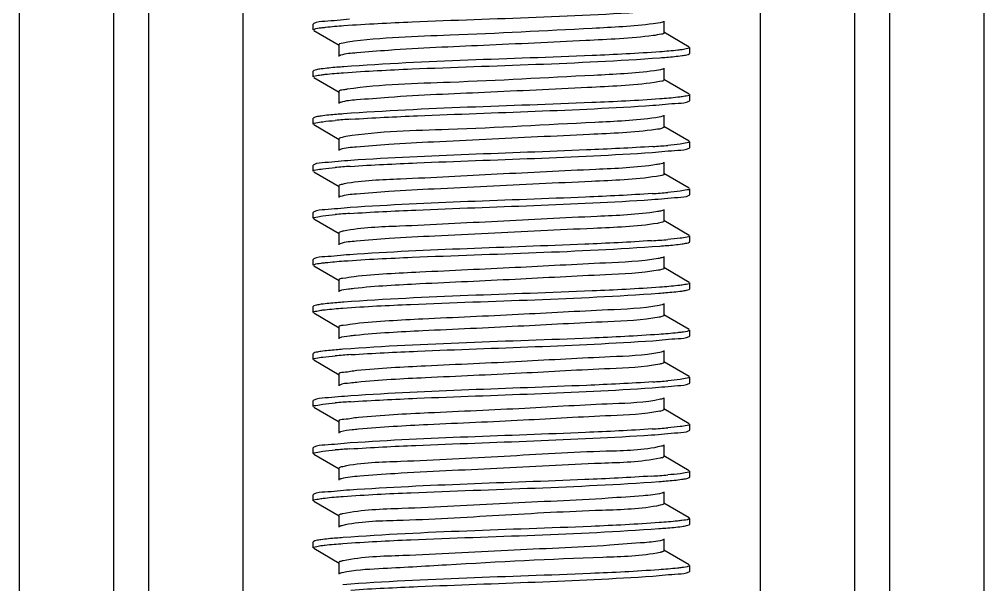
# Model space of a CAD drawing. Extents: x 1725261 to 1937680, y 860327 to 1571294.
# Drawn here: x 1825508.2 to 1825996.3, y 1249122 to 1249408 of the extents above; entities that cross this region are included whole.
import ezdxf

# ---------------------------------------------------------------- set-up
doc = ezdxf.new("R2010")
doc.units = 0
doc.header["$LTSCALE"] = 1000
doc.header["$MEASUREMENT"] = 0

msp = doc.modelspace()

# ---------------------------------------------------------------- linework, layer by layer
at = {"linetype": 'Continuous'}
for p, q in [((1825508.17, 1253335.18), (1825508.17, 1248594.16)), ((1825555.79, 1253335.18), (1825555.79, 1248594.16)), ((1825573.65, 1253335.18), (1825573.65, 1248594.16)), ((1825621.28, 1253335.18), (1825621.28, 1248594.16)), ((1825883.22, 1253335.18), (1825883.22, 1248594.16)), ((1825930.85, 1253335.18), (1825930.85, 1248594.16)), ((1825948.71, 1253335.18), (1825948.71, 1248594.16)), ((1825996.33, 1253335.18), (1825996.33, 1248594.16)), ((1825657.22, 1249405.9), (1825657, 1249405.64)), ((1825657, 1249402.66), (1825657, 1249405.64)), ((1825657, 1249402.66), (1825657, 1249405.64)), ((1825834.61, 1249401.17), (1825834.61, 1249407.12)), ((1825657.22, 1249402.4), (1825670.15, 1249394.92)), ((1825847.28, 1249393.99), (1825834.35, 1249401.47)), ((1825669.89, 1249395.22), (1825669.89, 1249389.26)), ((1825847.5, 1249390.75), (1825847.5, 1249393.73)), ((1825847.5, 1249390.75), (1825847.5, 1249393.73)), ((1825847.28, 1249390.49), (1825847.5, 1249390.75)), ((1825657.22, 1249382.08), (1825657, 1249381.82)), ((1825657, 1249378.85), (1825657, 1249381.82)), ((1825657, 1249378.85), (1825657, 1249381.82)), ((1825657.22, 1249378.59), (1825670.15, 1249371.1)), ((1825834.61, 1249377.36), (1825834.61, 1249383.31)), ((1825847.28, 1249370.18), (1825834.35, 1249377.66)), ((1825669.89, 1249371.4), (1825669.89, 1249365.45)), ((1825847.5, 1249366.94), (1825847.5, 1249369.92)), ((1825847.5, 1249366.94), (1825847.5, 1249369.92)), ((1825847.28, 1249366.68), (1825847.5, 1249366.94)), ((1825834.61, 1249353.55), (1825834.61, 1249359.5)), ((1825657.22, 1249358.27), (1825657, 1249358.01)), ((1825657, 1249355.03), (1825657, 1249358.01)), ((1825657, 1249355.03), (1825657, 1249358.01)), ((1825657.22, 1249354.77), (1825670.15, 1249347.29)), ((1825847.28, 1249346.36), (1825834.35, 1249353.85)), ((1825669.89, 1249347.59), (1825669.89, 1249341.64)), ((1825847.5, 1249343.13), (1825847.5, 1249346.1)), ((1825847.5, 1249343.13), (1825847.5, 1249346.1)), ((1825847.28, 1249342.87), (1825847.5, 1249343.13)), ((1825834.61, 1249329.73), (1825834.61, 1249335.69)), ((1825657.22, 1249334.46), (1825657, 1249334.2)), ((1825657, 1249331.22), (1825657, 1249334.2)), ((1825657, 1249331.22), (1825657, 1249334.2)), ((1825657.22, 1249330.96), (1825670.15, 1249323.48)), ((1825847.28, 1249322.55), (1825834.35, 1249330.03)), ((1825669.89, 1249323.78), (1825669.89, 1249317.83)), ((1825847.5, 1249319.31), (1825847.5, 1249322.29)), ((1825847.5, 1249319.31), (1825847.5, 1249322.29)), ((1825670.6, 1249318.32), (1825670.15, 1249318.13)), ((1825847.28, 1249319.05), (1825847.5, 1249319.31)), ((1825657.22, 1249310.65), (1825657, 1249310.38)), ((1825657, 1249307.41), (1825657, 1249310.38)), ((1825657, 1249307.41), (1825657, 1249310.38)), ((1825834.61, 1249305.92), (1825834.61, 1249311.87)), ((1825657.22, 1249307.15), (1825670.15, 1249299.67)), ((1825847.28, 1249298.74), (1825834.35, 1249306.22)), ((1825669.89, 1249299.97), (1825669.89, 1249294.01)), ((1825847.28, 1249295.24), (1825847.5, 1249295.5)), ((1825847.5, 1249295.5), (1825847.5, 1249298.48)), ((1825847.5, 1249295.5), (1825847.5, 1249298.48)), ((1825670.56, 1249294.5), (1825670.15, 1249294.31)), ((1825657.22, 1249286.83), (1825657, 1249286.57)), ((1825657, 1249283.6), (1825657, 1249286.57)), ((1825657, 1249283.6), (1825657, 1249286.57)), ((1825834.61, 1249282.11), (1825834.61, 1249288.06)), ((1825657.22, 1249283.33), (1825670.15, 1249275.85)), ((1825847.28, 1249274.93), (1825834.35, 1249282.41)), ((1825669.89, 1249276.15), (1825669.89, 1249270.2)), ((1825847.28, 1249271.43), (1825847.5, 1249271.69)), ((1825847.5, 1249271.69), (1825847.5, 1249274.67)), ((1825847.5, 1249271.69), (1825847.5, 1249274.67)), ((1825657.22, 1249263.02), (1825657, 1249262.76)), ((1825657, 1249259.78), (1825657, 1249262.76)), ((1825657, 1249259.78), (1825657, 1249262.76)), ((1825834.61, 1249258.29), (1825834.61, 1249264.25)), ((1825657.22, 1249259.52), (1825670.15, 1249252.04)), ((1825847.28, 1249251.11), (1825834.35, 1249258.6)), ((1825669.89, 1249252.34), (1825669.89, 1249246.39)), ((1825847.28, 1249247.62), (1825847.5, 1249247.88)), ((1825847.5, 1249247.88), (1825847.5, 1249250.85)), ((1825847.5, 1249247.88), (1825847.5, 1249250.85)), ((1825657.22, 1249239.21), (1825657, 1249238.95)), ((1825657, 1249235.97), (1825657, 1249238.95)), ((1825657, 1249235.97), (1825657, 1249238.95)), ((1825834.61, 1249234.48), (1825834.61, 1249240.43)), ((1825657.22, 1249235.71), (1825670.15, 1249228.23)), ((1825847.28, 1249227.3), (1825834.35, 1249234.78)), ((1825669.89, 1249228.53), (1825669.89, 1249222.57)), ((1825847.28, 1249223.8), (1825847.5, 1249224.06)), ((1825847.5, 1249224.06), (1825847.5, 1249227.04)), ((1825847.5, 1249224.06), (1825847.5, 1249227.04)), ((1825657.22, 1249215.39), (1825657, 1249215.13)), ((1825657, 1249212.16), (1825657, 1249215.13)), ((1825657, 1249212.16), (1825657, 1249215.13)), ((1825834.61, 1249210.67), (1825834.61, 1249216.62)), ((1825657.22, 1249211.9), (1825670.15, 1249204.41)), ((1825847.28, 1249203.49), (1825834.35, 1249210.97)), ((1825669.89, 1249204.72), (1825669.89, 1249198.76)), ((1825847.5, 1249200.25), (1825847.5, 1249203.23)), ((1825847.5, 1249200.25), (1825847.5, 1249203.23)), ((1825847.28, 1249199.99), (1825847.5, 1249200.25)), ((1825657.22, 1249191.58), (1825657, 1249191.32)), ((1825657, 1249188.34), (1825657, 1249191.32)), ((1825657, 1249188.34), (1825657, 1249191.32)), ((1825657.22, 1249188.08), (1825670.15, 1249180.6)), ((1825834.61, 1249186.86), (1825834.61, 1249192.81)), ((1825833.14, 1249186.14), (1825832.54, 1249186)), ((1825847.28, 1249179.68), (1825834.35, 1249187.16)), ((1825669.89, 1249180.9), (1825669.89, 1249174.95)), ((1825847.5, 1249176.44), (1825847.5, 1249179.41)), ((1825847.5, 1249176.44), (1825847.5, 1249179.41)), ((1825847.28, 1249176.18), (1825847.5, 1249176.44)), ((1825834.61, 1249163.04), (1825834.61, 1249169)), ((1825657.22, 1249167.77), (1825657, 1249167.51)), ((1825657, 1249164.53), (1825657, 1249167.51)), ((1825657, 1249164.53), (1825657, 1249167.51)), ((1825657.22, 1249164.27), (1825670.15, 1249156.79)), ((1825833.44, 1249162.4), (1825832.6, 1249162.2)), ((1825847.28, 1249155.86), (1825834.35, 1249163.34)), ((1825669.89, 1249157.09), (1825669.89, 1249151.14)), ((1825847.5, 1249152.62), (1825847.5, 1249155.6)), ((1825847.5, 1249152.62), (1825847.5, 1249155.6)), ((1825847.28, 1249152.36), (1825847.5, 1249152.62)), ((1825834.61, 1249139.23), (1825834.61, 1249145.18)), ((1825657.22, 1249143.96), (1825657, 1249143.7)), ((1825657, 1249140.72), (1825657, 1249143.7)), ((1825657, 1249140.72), (1825657, 1249143.7)), ((1825657.22, 1249140.46), (1825670.15, 1249132.98)), ((1825847.28, 1249132.05), (1825834.35, 1249139.53)), ((1825669.89, 1249133.28), (1825669.89, 1249127.32)), ((1825847.5, 1249128.81), (1825847.5, 1249131.79)), ((1825847.5, 1249128.81), (1825847.5, 1249131.79)), ((1825847.28, 1249128.55), (1825847.5, 1249128.81))]:
    msp.add_line(p, q, dxfattribs=at)
for centre, radius, start, end in [((1825703.77, 1248930.76), 427.62, 93.719, 94.7992), ((1825801.25, 1249763.79), 421, 273.7601, 274.8008), ((1825703.36, 1248912.16), 422.38, 93.7519, 94.8), ((1825800.84, 1249745.13), 426.18, 273.7273, 274.8001), ((1825702.93, 1248893.77), 416.95, 93.7864, 94.801), ((1825800.45, 1249726.2), 431.07, 273.6966, 274.7995), ((1825703.79, 1248811.52), 427.78, 93.7179, 94.7992), ((1825801.26, 1249644.55), 420.83, 273.7612, 274.8008), ((1825703.38, 1248792.92), 422.56, 93.7508, 94.8), ((1825828.51, 1249229.33), 19.92, 281.4492, 282.4619), ((1825800.85, 1249625.91), 426.01, 273.7284, 274.8001), ((1825702.95, 1248774.52), 417.13, 93.7852, 94.8009), ((1825800.46, 1249606.98), 430.91, 273.6976, 274.7995)]:
    msp.add_arc(centre, radius, start, end, dxfattribs=at)
for points, knots in [([(1825675.39, 1249408.03), (1825671.18, 1249407.75), (1825665.29, 1249406.93), (1825658.86, 1249406.84), (1825657.23, 1249405.9)], [0, 0, 0, 0, 0.690699, 1, 1, 1, 1]), ([(1825672.44, 1249404.85), (1825683.95, 1249405.69), (1825737.29, 1249408.28), (1825790.71, 1249409.33), (1825832.45, 1249412.41)], [0, 0, 0, 0, 0.216168, 1, 1, 1, 1]), ([(1825657, 1249402.66), (1825657, 1249402.78), (1825658.41, 1249403.67), (1825659.7, 1249403.58), (1825660.96, 1249403.76)], [0, 0, 0, 0, 0.088884, 1, 1, 1, 1]), ([(1825660.96, 1249403.76), (1825661.69, 1249403.86), (1825665.5, 1249404.32), (1825669.34, 1249404.62), (1825672.44, 1249404.85)], [0, 0, 0, 0, 0.191575, 1, 1, 1, 1]), ([(1825829.03, 1249405.72), (1825818.8, 1249404.42), (1825784.46, 1249402.79), (1825733.01, 1249399.88), (1825691.6, 1249398.88), (1825674.49, 1249396.49)], [0, 0, 0, 0, 0.199783, 0.665188, 1, 1, 1, 1]), ([(1825834.35, 1249406.82), (1825834.14, 1249406.7), (1825832.4, 1249406.12), (1825830.59, 1249405.92), (1825829.03, 1249405.72)], [0, 0, 0, 0, 0.137062, 1, 1, 1, 1]), ([(1825829.03, 1249399.77), (1825817.72, 1249398.33), (1825788.99, 1249397.05), (1825744.36, 1249394.74), (1825705.61, 1249393.26), (1825681.63, 1249391.24), (1825673.42, 1249390.65), (1825670.77, 1249389.82)], [0, 0, 0, 0, 0.215732, 0.542961, 0.846149, 0.947566, 1, 1, 1, 1]), ([(1825834.61, 1249401.17), (1825834.61, 1249400.65), (1825831.82, 1249400.33), (1825830.43, 1249399.95), (1825829.03, 1249399.77)], [0, 0, 0, 0, 0.271371, 1, 1, 1, 1]), ([(1825674.49, 1249396.49), (1825673.33, 1249396.33), (1825672.15, 1249396.02), (1825669.89, 1249395.66), (1825669.89, 1249395.22)], [0, 0, 0, 0, 0.725335, 1, 1, 1, 1]), ([(1825847.5, 1249393.73), (1825847.5, 1249393.36), (1825845.62, 1249393.04), (1825844.63, 1249392.79), (1825843.66, 1249392.65)], [0, 0, 0, 0, 0.27461, 1, 1, 1, 1]), ([(1825670.77, 1249389.82), (1825670.65, 1249389.78), (1825670.44, 1249389.71), (1825670.24, 1249389.62), (1825670.15, 1249389.57)], [0, 0, 0, 0, 0.562806, 1, 1, 1, 1]), ([(1825672.28, 1249381.02), (1825683.77, 1249381.86), (1825737.15, 1249384.47), (1825790.6, 1249385.51), (1825832.39, 1249388.59)], [0, 0, 0, 0, 0.215679, 1, 1, 1, 1]), ([(1825832.45, 1249391.57), (1825821.02, 1249390.73), (1825767.68, 1249388.12), (1825714.26, 1249387.06), (1825672.44, 1249384.01)], [0, 0, 0, 0, 0.214685, 1, 1, 1, 1]), ([(1825832.39, 1249388.59), (1825833.55, 1249388.67), (1825837.31, 1249388.97), (1825841.06, 1249389.31), (1825843.65, 1249389.67)], [0, 0, 0, 0, 0.307511, 1, 1, 1, 1]), ([(1825843.66, 1249392.65), (1825842.95, 1249392.55), (1825839.22, 1249392.09), (1825835.48, 1249391.79), (1825832.45, 1249391.57)], [0, 0, 0, 0, 0.191301, 1, 1, 1, 1]), ([(1825843.65, 1249389.67), (1825844.44, 1249389.78), (1825845.65, 1249389.99), (1825846.89, 1249390.27), (1825847.27, 1249390.49)], [0, 0, 0, 0, 0.642979, 1, 1, 1, 1]), ([(1825672.44, 1249384.01), (1825671.26, 1249383.93), (1825667.43, 1249383.63), (1825663.59, 1249383.29), (1825660.96, 1249382.92)], [0, 0, 0, 0, 0.307212, 1, 1, 1, 1]), ([(1825657, 1249378.85), (1825657, 1249379.22), (1825658.92, 1249379.54), (1825659.93, 1249379.8), (1825660.91, 1249379.94)], [0, 0, 0, 0, 0.274258, 1, 1, 1, 1]), ([(1825660.96, 1249382.92), (1825660.14, 1249382.81), (1825658.9, 1249382.59), (1825657.62, 1249382.31), (1825657.23, 1249382.08)], [0, 0, 0, 0, 0.644106, 1, 1, 1, 1]), ([(1825660.91, 1249379.94), (1825661.63, 1249380.04), (1825665.41, 1249380.5), (1825669.21, 1249380.8), (1825672.28, 1249381.02)], [0, 0, 0, 0, 0.191496, 1, 1, 1, 1]), ([(1825829.62, 1249381.98), (1825819.47, 1249380.62), (1825784.93, 1249379.04), (1825733.19, 1249376.02), (1825691.38, 1249375.12), (1825674.17, 1249372.63)], [0, 0, 0, 0, 0.197098, 0.665048, 1, 1, 1, 1]), ([(1825834.35, 1249383.01), (1825834.15, 1249382.9), (1825832.61, 1249382.36), (1825830.99, 1249382.17), (1825829.62, 1249381.98)], [0, 0, 0, 0, 0.140352, 1, 1, 1, 1]), ([(1825829.62, 1249376.03), (1825818.43, 1249374.53), (1825789.7, 1249373.3), (1825744.9, 1249370.93), (1825705.78, 1249369.48), (1825681.59, 1249367.41), (1825673.33, 1249366.85), (1825670.71, 1249365.99)], [0, 0, 0, 0, 0.212511, 0.540713, 0.846077, 0.947938, 1, 1, 1, 1]), ([(1825834.61, 1249377.36), (1825834.61, 1249376.88), (1825832.14, 1249376.54), (1825830.87, 1249376.2), (1825829.62, 1249376.03)], [0, 0, 0, 0, 0.273189, 1, 1, 1, 1]), ([(1825674.17, 1249372.63), (1825673.55, 1249372.54), (1825672.34, 1249372.2), (1825669.89, 1249372.27), (1825669.89, 1249371.4)], [0, 0, 0, 0, 0.421551, 1, 1, 1, 1]), ([(1825843.65, 1249368.83), (1825842.93, 1249368.73), (1825839.19, 1249368.28), (1825835.43, 1249367.98), (1825832.39, 1249367.75)], [0, 0, 0, 0, 0.191312, 1, 1, 1, 1]), ([(1825847.5, 1249369.92), (1825847.5, 1249369.55), (1825845.61, 1249369.23), (1825844.62, 1249368.97), (1825843.65, 1249368.83)], [0, 0, 0, 0, 0.274539, 1, 1, 1, 1]), ([(1825670.71, 1249365.99), (1825670.6, 1249365.95), (1825670.41, 1249365.88), (1825670.23, 1249365.8), (1825670.15, 1249365.75)], [0, 0, 0, 0, 0.558561, 1, 1, 1, 1]), ([(1825832.39, 1249367.75), (1825820.93, 1249366.91), (1825767.56, 1249364.31), (1825714.11, 1249363.25), (1825672.28, 1249360.19)], [0, 0, 0, 0, 0.215024, 1, 1, 1, 1]), ([(1825676.04, 1249357.47), (1825687.28, 1249358.22), (1825738.22, 1249360.66), (1825789.22, 1249361.87), (1825828.85, 1249364.53)], [0, 0, 0, 0, 0.220951, 1, 1, 1, 1]), ([(1825828.85, 1249364.53), (1825833.12, 1249364.81), (1825839.1, 1249365.64), (1825845.61, 1249365.73), (1825847.27, 1249366.68)], [0, 0, 0, 0, 0.690937, 1, 1, 1, 1]), ([(1825660.91, 1249359.1), (1825660.11, 1249358.99), (1825658.87, 1249358.77), (1825657.62, 1249358.5), (1825657.23, 1249358.27)], [0, 0, 0, 0, 0.643624, 1, 1, 1, 1]), ([(1825672.28, 1249360.19), (1825671.11, 1249360.1), (1825667.32, 1249359.8), (1825663.52, 1249359.47), (1825660.91, 1249359.1)], [0, 0, 0, 0, 0.307309, 1, 1, 1, 1]), ([(1825834.35, 1249359.2), (1825834.17, 1249359.09), (1825832.81, 1249358.61), (1825831.38, 1249358.42), (1825830.17, 1249358.25)], [0, 0, 0, 0, 0.143993, 1, 1, 1, 1]), ([(1825657, 1249355.03), (1825657, 1249355.49), (1825659.43, 1249355.76), (1825660.65, 1249356.1), (1825661.87, 1249356.25)], [0, 0, 0, 0, 0.27062, 1, 1, 1, 1]), ([(1825830.17, 1249358.25), (1825820.02, 1249356.81), (1825784.98, 1249355.29), (1825732.84, 1249352.06), (1825690.56, 1249351.43), (1825673.42, 1249348.71)], [0, 0, 0, 0, 0.195714, 0.66858, 1, 1, 1, 1]), ([(1825830.17, 1249352.29), (1825819.13, 1249350.73), (1825790.41, 1249349.53), (1825752.96, 1249347.62), (1825719.08, 1249346.02), (1825697.21, 1249344.96), (1825681.58, 1249343.58), (1825673.26, 1249343.04), (1825670.65, 1249342.15)], [0, 0, 0, 0, 0.209152, 0.538245, 0.703966, 0.845837, 0.948213, 1, 1, 1, 1]), ([(1825834.61, 1249353.55), (1825834.61, 1249353.4), (1825833.04, 1249352.4), (1825831.58, 1249352.49), (1825830.17, 1249352.29)], [0, 0, 0, 0, 0.089964, 1, 1, 1, 1]), ([(1825673.42, 1249348.71), (1825672.53, 1249348.56), (1825671.58, 1249348.33), (1825669.89, 1249347.94), (1825669.89, 1249347.59)], [0, 0, 0, 0, 0.720116, 1, 1, 1, 1]), ([(1825847.5, 1249346.1), (1825847.5, 1249345.66), (1825845.12, 1249345.38), (1825843.92, 1249345.05), (1825842.72, 1249344.9)], [0, 0, 0, 0, 0.270908, 1, 1, 1, 1]), ([(1825670.65, 1249342.15), (1825670.55, 1249342.12), (1825670.38, 1249342.06), (1825670.22, 1249341.98), (1825670.15, 1249341.94)], [0, 0, 0, 0, 0.554726, 1, 1, 1, 1]), ([(1825675.72, 1249333.64), (1825686.91, 1249334.39), (1825737.85, 1249336.83), (1825788.85, 1249338.06), (1825828.54, 1249340.69)], [0, 0, 0, 0, 0.219921, 1, 1, 1, 1]), ([(1825828.85, 1249343.69), (1825817.68, 1249342.94), (1825766.74, 1249340.5), (1825715.74, 1249339.27), (1825676.04, 1249336.64)], [0, 0, 0, 0, 0.219663, 1, 1, 1, 1]), ([(1825828.54, 1249340.69), (1825832.88, 1249340.98), (1825838.96, 1249341.82), (1825845.59, 1249341.9), (1825847.27, 1249342.87)], [0, 0, 0, 0, 0.691235, 1, 1, 1, 1]), ([(1825676.04, 1249336.64), (1825671.68, 1249336.35), (1825665.58, 1249335.5), (1825658.92, 1249335.43), (1825657.23, 1249334.46)], [0, 0, 0, 0, 0.691322, 1, 1, 1, 1]), ([(1825830.69, 1249334.51), (1825820.52, 1249332.98), (1825793.56, 1249331.83), (1825750.37, 1249329.69), (1825707.97, 1249327.37), (1825681.99, 1249326.45), (1825672.61, 1249324.76)], [0, 0, 0, 0, 0.194809, 0.509786, 0.819314, 1, 1, 1, 1]), ([(1825834.35, 1249335.38), (1825833.95, 1249335.16), (1825832.71, 1249334.85), (1825831.48, 1249334.63), (1825830.69, 1249334.51)], [0, 0, 0, 0, 0.362559, 1, 1, 1, 1]), ([(1825657, 1249331.22), (1825657, 1249331.67), (1825659.4, 1249331.95), (1825660.6, 1249332.28), (1825661.8, 1249332.43)], [0, 0, 0, 0, 0.270822, 1, 1, 1, 1]), ([(1825834.61, 1249329.73), (1825834.61, 1249329.6), (1825833.27, 1249328.66), (1825831.93, 1249328.75), (1825830.69, 1249328.56)], [0, 0, 0, 0, 0.092494, 1, 1, 1, 1]), ([(1825672.61, 1249324.76), (1825671.92, 1249324.63), (1825671.15, 1249324.45), (1825669.89, 1249324.06), (1825669.89, 1249323.78)], [0, 0, 0, 0, 0.713836, 1, 1, 1, 1]), ([(1825830.69, 1249328.56), (1825819.81, 1249326.92), (1825791.11, 1249325.79), (1825753.61, 1249323.84), (1825719.45, 1249322.23), (1825697.34, 1249321.17), (1825681.59, 1249319.75), (1825673.2, 1249319.24), (1825670.6, 1249318.32)], [0, 0, 0, 0, 0.205664, 0.535582, 0.702489, 0.845448, 0.948405, 1, 1, 1, 1]), ([(1825847.5, 1249322.29), (1825847.5, 1249321.84), (1825845.08, 1249321.57), (1825843.87, 1249321.23), (1825842.66, 1249321.08)], [0, 0, 0, 0, 0.270705, 1, 1, 1, 1]), ([(1825675.4, 1249309.8), (1825686.54, 1249310.55), (1825737.49, 1249313), (1825788.49, 1249314.24), (1825828.24, 1249316.86)], [0, 0, 0, 0, 0.218885, 1, 1, 1, 1]), ([(1825828.54, 1249319.86), (1825817.31, 1249319.11), (1825766.37, 1249316.67), (1825715.37, 1249315.45), (1825675.72, 1249312.8)], [0, 0, 0, 0, 0.220688, 1, 1, 1, 1]), ([(1825828.24, 1249316.86), (1825832.66, 1249317.15), (1825838.83, 1249318.01), (1825845.56, 1249318.07), (1825847.27, 1249319.05)], [0, 0, 0, 0, 0.691515, 1, 1, 1, 1]), ([(1825675.72, 1249312.8), (1825671.44, 1249312.52), (1825665.44, 1249311.68), (1825658.89, 1249311.6), (1825657.23, 1249310.65)], [0, 0, 0, 0, 0.691024, 1, 1, 1, 1]), ([(1825831.18, 1249310.77), (1825821.1, 1249309.15), (1825794.01, 1249308.08), (1825750.5, 1249305.89), (1825707.76, 1249303.49), (1825681.59, 1249302.68), (1825672.27, 1249300.88)], [0, 0, 0, 0, 0.192287, 0.509303, 0.821123, 1, 1, 1, 1]), ([(1825834.35, 1249311.57), (1825834, 1249311.37), (1825832.92, 1249311.09), (1825831.86, 1249310.88), (1825831.18, 1249310.77)], [0, 0, 0, 0, 0.368275, 1, 1, 1, 1]), ([(1825657, 1249307.41), (1825657, 1249307.85), (1825659.36, 1249308.13), (1825660.54, 1249308.46), (1825661.73, 1249308.61)], [0, 0, 0, 0, 0.271063, 1, 1, 1, 1]), ([(1825834.61, 1249305.92), (1825834.61, 1249305.58), (1825832.97, 1249305.18), (1825832.04, 1249304.96), (1825831.18, 1249304.82)], [0, 0, 0, 0, 0.280678, 1, 1, 1, 1]), ([(1825672.27, 1249300.88), (1825671.67, 1249300.76), (1825670.98, 1249300.61), (1825669.89, 1249300.22), (1825669.89, 1249299.97)], [0, 0, 0, 0, 0.710342, 1, 1, 1, 1]), ([(1825831.18, 1249304.82), (1825820.47, 1249303.1), (1825791.81, 1249302.06), (1825754.28, 1249300.05), (1825719.83, 1249298.43), (1825697.5, 1249297.37), (1825681.61, 1249295.92), (1825673.15, 1249295.43), (1825670.56, 1249294.5)], [0, 0, 0, 0, 0.202057, 0.532738, 0.700843, 0.844928, 0.948524, 1, 1, 1, 1]), ([(1825828.24, 1249296.03), (1825816.96, 1249295.28), (1825766.01, 1249292.84), (1825715, 1249291.63), (1825675.4, 1249288.97)], [0, 0, 0, 0, 0.221694, 1, 1, 1, 1]), ([(1825847.5, 1249298.48), (1825847.5, 1249298.02), (1825845.06, 1249297.75), (1825843.84, 1249297.41), (1825842.61, 1249297.26)], [0, 0, 0, 0, 0.270538, 1, 1, 1, 1]), ([(1825672.45, 1249285.78), (1825683.96, 1249286.62), (1825737.3, 1249289.22), (1825790.71, 1249290.26), (1825832.45, 1249293.34)], [0, 0, 0, 0, 0.216188, 1, 1, 1, 1]), ([(1825832.45, 1249293.34), (1825833.6, 1249293.43), (1825837.34, 1249293.72), (1825841.09, 1249294.06), (1825843.66, 1249294.42)], [0, 0, 0, 0, 0.307529, 1, 1, 1, 1]), ([(1825843.66, 1249294.42), (1825844.45, 1249294.53), (1825845.66, 1249294.74), (1825846.89, 1249295.02), (1825847.27, 1249295.24)], [0, 0, 0, 0, 0.642817, 1, 1, 1, 1]), ([(1825675.4, 1249288.97), (1825671.19, 1249288.68), (1825665.29, 1249287.87), (1825658.86, 1249287.77), (1825657.23, 1249286.83)], [0, 0, 0, 0, 0.69071, 1, 1, 1, 1]), ([(1825660.96, 1249284.69), (1825661.69, 1249284.79), (1825665.51, 1249285.26), (1825669.34, 1249285.56), (1825672.45, 1249285.78)], [0, 0, 0, 0, 0.191576, 1, 1, 1, 1]), ([(1825831.63, 1249287.04), (1825822.79, 1249285.51), (1825798.49, 1249284.52), (1825758.3, 1249282.3), (1825715.87, 1249280.39), (1825688.67, 1249279.01), (1825677.6, 1249277.81)], [0, 0, 0, 0, 0.174435, 0.471025, 0.783552, 1, 1, 1, 1]), ([(1825834.35, 1249287.76), (1825834.04, 1249287.58), (1825833.13, 1249287.32), (1825832.21, 1249287.14), (1825831.63, 1249287.04)], [0, 0, 0, 0, 0.374646, 1, 1, 1, 1]), ([(1825657, 1249283.6), (1825657, 1249283.72), (1825658.41, 1249284.61), (1825659.7, 1249284.52), (1825660.96, 1249284.69)], [0, 0, 0, 0, 0.088875, 1, 1, 1, 1]), ([(1825831.63, 1249281.08), (1825822.79, 1249279.56), (1825798.49, 1249278.57), (1825758.3, 1249276.35), (1825715.87, 1249274.44), (1825688.67, 1249273.06), (1825677.6, 1249271.85)], [0, 0, 0, 0, 0.174435, 0.471025, 0.783552, 1, 1, 1, 1]), ([(1825834.61, 1249282.11), (1825834.61, 1249281.8), (1825833.21, 1249281.41), (1825832.39, 1249281.21), (1825831.63, 1249281.08)], [0, 0, 0, 0, 0.284151, 1, 1, 1, 1]), ([(1825677.6, 1249277.81), (1825675.67, 1249277.6), (1825673.83, 1249277.03), (1825669.88, 1249276.86), (1825669.89, 1249276.15)], [0, 0, 0, 0, 0.732932, 1, 1, 1, 1]), ([(1825677.6, 1249271.85), (1825676.67, 1249271.75), (1825674.2, 1249271.38), (1825671.52, 1249271.3), (1825670.15, 1249270.5)], [0, 0, 0, 0, 0.372044, 1, 1, 1, 1]), ([(1825832.45, 1249272.51), (1825821.02, 1249271.66), (1825767.68, 1249269.06), (1825714.27, 1249268), (1825672.45, 1249264.95)], [0, 0, 0, 0, 0.214671, 1, 1, 1, 1]), ([(1825843.66, 1249273.59), (1825842.95, 1249273.49), (1825839.22, 1249273.03), (1825835.48, 1249272.73), (1825832.45, 1249272.51)], [0, 0, 0, 0, 0.191301, 1, 1, 1, 1]), ([(1825843.51, 1249270.59), (1825844.34, 1249270.7), (1825845.59, 1249270.92), (1825846.88, 1249271.2), (1825847.27, 1249271.43)], [0, 0, 0, 0, 0.644379, 1, 1, 1, 1]), ([(1825847.5, 1249274.67), (1825847.5, 1249274.3), (1825845.62, 1249273.98), (1825844.63, 1249273.72), (1825843.66, 1249273.59)], [0, 0, 0, 0, 0.274613, 1, 1, 1, 1]), ([(1825672.01, 1249261.94), (1825683.41, 1249262.78), (1825736.72, 1249265.38), (1825790.1, 1249266.46), (1825831.91, 1249269.49)], [0, 0, 0, 0, 0.214378, 1, 1, 1, 1]), ([(1825831.91, 1249269.49), (1825833.1, 1249269.58), (1825836.97, 1249269.88), (1825840.85, 1249270.22), (1825843.51, 1249270.59)], [0, 0, 0, 0, 0.30728, 1, 1, 1, 1]), ([(1825660.96, 1249263.86), (1825660.14, 1249263.74), (1825658.9, 1249263.53), (1825657.62, 1249263.25), (1825657.23, 1249263.02)], [0, 0, 0, 0, 0.644124, 1, 1, 1, 1]), ([(1825660.82, 1249260.86), (1825661.53, 1249260.96), (1825665.25, 1249261.42), (1825668.98, 1249261.72), (1825672.01, 1249261.94)], [0, 0, 0, 0, 0.191268, 1, 1, 1, 1]), ([(1825672.45, 1249264.95), (1825671.27, 1249264.86), (1825667.43, 1249264.56), (1825663.6, 1249264.22), (1825660.96, 1249263.86)], [0, 0, 0, 0, 0.30721, 1, 1, 1, 1]), ([(1825832.06, 1249263.3), (1825823.51, 1249261.71), (1825799.6, 1249260.81), (1825759.75, 1249258.53), (1825717.13, 1249256.65), (1825689.63, 1249255.25), (1825678.32, 1249254.07)], [0, 0, 0, 0, 0.169335, 0.463986, 0.778446, 1, 1, 1, 1]), ([(1825834.35, 1249263.95), (1825834.08, 1249263.79), (1825833.32, 1249263.56), (1825832.54, 1249263.39), (1825832.06, 1249263.3)], [0, 0, 0, 0, 0.381761, 1, 1, 1, 1]), ([(1825657, 1249259.78), (1825657, 1249260.15), (1825658.87, 1249260.47), (1825659.86, 1249260.72), (1825660.82, 1249260.86)], [0, 0, 0, 0, 0.27468, 1, 1, 1, 1]), ([(1825832.06, 1249257.35), (1825823.51, 1249255.76), (1825799.6, 1249254.86), (1825759.75, 1249252.58), (1825717.13, 1249250.7), (1825689.63, 1249249.3), (1825678.32, 1249248.12)], [0, 0, 0, 0, 0.169335, 0.463986, 0.778446, 1, 1, 1, 1]), ([(1825834.61, 1249258.29), (1825834.61, 1249258.03), (1825833.44, 1249257.64), (1825832.7, 1249257.47), (1825832.06, 1249257.35)], [0, 0, 0, 0, 0.288381, 1, 1, 1, 1]), ([(1825678.32, 1249254.07), (1825676.21, 1249253.85), (1825674.22, 1249253.22), (1825669.89, 1249253.11), (1825669.89, 1249252.34)], [0, 0, 0, 0, 0.73383, 1, 1, 1, 1]), ([(1825678.32, 1249248.12), (1825677.29, 1249248.01), (1825674.58, 1249247.61), (1825671.65, 1249247.56), (1825670.15, 1249246.69)], [0, 0, 0, 0, 0.374075, 1, 1, 1, 1]), ([(1825831.91, 1249248.65), (1825820.38, 1249247.82), (1825767.07, 1249245.22), (1825713.69, 1249244.18), (1825672.01, 1249241.1)], [0, 0, 0, 0, 0.216629, 1, 1, 1, 1]), ([(1825828.87, 1249245.46), (1825833.13, 1249245.75), (1825839.1, 1249246.58), (1825845.62, 1249246.66), (1825847.27, 1249247.62)], [0, 0, 0, 0, 0.690927, 1, 1, 1, 1]), ([(1825843.51, 1249249.75), (1825842.78, 1249249.65), (1825838.92, 1249249.18), (1825835.04, 1249248.88), (1825831.91, 1249248.65)], [0, 0, 0, 0, 0.191487, 1, 1, 1, 1]), ([(1825847.5, 1249250.85), (1825847.5, 1249250.73), (1825846.08, 1249249.84), (1825844.78, 1249249.93), (1825843.51, 1249249.75)], [0, 0, 0, 0, 0.088741, 1, 1, 1, 1]), ([(1825676.05, 1249238.41), (1825687.29, 1249239.15), (1825738.23, 1249241.59), (1825789.23, 1249242.81), (1825828.87, 1249245.46)], [0, 0, 0, 0, 0.220985, 1, 1, 1, 1]), ([(1825657, 1249235.97), (1825657, 1249236.43), (1825659.43, 1249236.7), (1825660.65, 1249237.03), (1825661.87, 1249237.19)], [0, 0, 0, 0, 0.270614, 1, 1, 1, 1]), ([(1825660.82, 1249240.02), (1825660.04, 1249239.91), (1825658.84, 1249239.7), (1825657.61, 1249239.43), (1825657.23, 1249239.21)], [0, 0, 0, 0, 0.642692, 1, 1, 1, 1]), ([(1825672.01, 1249241.1), (1825670.86, 1249241.02), (1825667.12, 1249240.72), (1825663.39, 1249240.39), (1825660.82, 1249240.02)], [0, 0, 0, 0, 0.307565, 1, 1, 1, 1]), ([(1825832.45, 1249239.56), (1825824.21, 1249237.9), (1825800.68, 1249237.12), (1825761.21, 1249234.76), (1825718.41, 1249232.92), (1825690.62, 1249231.49), (1825679.06, 1249230.33)], [0, 0, 0, 0, 0.164215, 0.456918, 0.773319, 1, 1, 1, 1]), ([(1825834.35, 1249240.13), (1825834.13, 1249240), (1825833.49, 1249239.79), (1825832.85, 1249239.64), (1825832.45, 1249239.56)], [0, 0, 0, 0, 0.389817, 1, 1, 1, 1]), ([(1825832.37, 1249233.6), (1825824.09, 1249231.95), (1825800.53, 1249231.14), (1825761.06, 1249228.8), (1825718.33, 1249226.96), (1825690.59, 1249225.54), (1825679.06, 1249224.38)], [0, 0, 0, 0, 0.165027, 0.457743, 0.773694, 1, 1, 1, 1]), ([(1825834.61, 1249234.48), (1825834.61, 1249234.24), (1825833.6, 1249233.86), (1825832.94, 1249233.71), (1825832.37, 1249233.6)], [0, 0, 0, 0, 0.292222, 1, 1, 1, 1]), ([(1825679.06, 1249230.33), (1825676.77, 1249230.1), (1825674.62, 1249229.41), (1825669.89, 1249229.36), (1825669.89, 1249228.53)], [0, 0, 0, 0, 0.734573, 1, 1, 1, 1]), ([(1825679.06, 1249224.38), (1825677.93, 1249224.27), (1825674.99, 1249223.84), (1825671.78, 1249223.82), (1825670.15, 1249222.88)], [0, 0, 0, 0, 0.375922, 1, 1, 1, 1]), ([(1825828.87, 1249224.63), (1825817.69, 1249223.88), (1825766.75, 1249221.43), (1825715.75, 1249220.2), (1825676.05, 1249217.57)], [0, 0, 0, 0, 0.219629, 1, 1, 1, 1]), ([(1825828.55, 1249221.63), (1825832.89, 1249221.92), (1825838.96, 1249222.76), (1825845.59, 1249222.84), (1825847.27, 1249223.8)], [0, 0, 0, 0, 0.691226, 1, 1, 1, 1]), ([(1825847.5, 1249227.04), (1825847.5, 1249226.59), (1825845.12, 1249226.32), (1825843.92, 1249225.99), (1825842.73, 1249225.83)], [0, 0, 0, 0, 0.270915, 1, 1, 1, 1]), ([(1825676.05, 1249217.57), (1825671.69, 1249217.28), (1825665.58, 1249216.44), (1825658.92, 1249216.37), (1825657.23, 1249215.39)], [0, 0, 0, 0, 0.691332, 1, 1, 1, 1]), ([(1825675.73, 1249214.57), (1825686.92, 1249215.32), (1825737.86, 1249217.77), (1825788.86, 1249218.99), (1825828.55, 1249221.63)], [0, 0, 0, 0, 0.219955, 1, 1, 1, 1]), ([(1825657, 1249212.16), (1825657, 1249212.61), (1825659.4, 1249212.88), (1825660.6, 1249213.21), (1825661.81, 1249213.37)], [0, 0, 0, 0, 0.270815, 1, 1, 1, 1]), ([(1825832.81, 1249215.83), (1825824.88, 1249214.07), (1825801.73, 1249213.43), (1825762.66, 1249210.98), (1825719.71, 1249209.18), (1825691.63, 1249207.74), (1825679.84, 1249206.6)], [0, 0, 0, 0, 0.159071, 0.449817, 0.768166, 1, 1, 1, 1]), ([(1825834.35, 1249216.32), (1825834.16, 1249216.21), (1825833.65, 1249216.03), (1825833.13, 1249215.9), (1825832.81, 1249215.83)], [0, 0, 0, 0, 0.398908, 1, 1, 1, 1]), ([(1825832.47, 1249209.8), (1825824.33, 1249208.15), (1825801.08, 1249207.37), (1825761.98, 1249205.02), (1825719.33, 1249203.2), (1825691.51, 1249201.77), (1825679.84, 1249200.64)], [0, 0, 0, 0, 0.162868, 0.453695, 0.769951, 1, 1, 1, 1]), ([(1825834.61, 1249210.67), (1825834.61, 1249210.47), (1825833.82, 1249210.11), (1825833.27, 1249209.98), (1825832.81, 1249209.88)], [0, 0, 0, 0, 0.299631, 1, 1, 1, 1]), ([(1825679.84, 1249206.6), (1825677.35, 1249206.36), (1825675.03, 1249205.59), (1825669.89, 1249205.61), (1825669.89, 1249204.72)], [0, 0, 0, 0, 0.735179, 1, 1, 1, 1]), ([(1825847.5, 1249203.23), (1825847.5, 1249202.77), (1825845.08, 1249202.5), (1825843.88, 1249202.17), (1825842.66, 1249202.01)], [0, 0, 0, 0, 0.270711, 1, 1, 1, 1]), ([(1825670.8, 1249199.33), (1825670.67, 1249199.29), (1825670.45, 1249199.21), (1825670.24, 1249199.11), (1825670.15, 1249199.06)], [0, 0, 0, 0, 0.564999, 1, 1, 1, 1]), ([(1825679.84, 1249200.64), (1825678.79, 1249200.54), (1825675.77, 1249200.2), (1825672.7, 1249199.92), (1825670.8, 1249199.33)], [0, 0, 0, 0, 0.344737, 1, 1, 1, 1]), ([(1825828.55, 1249200.8), (1825817.33, 1249200.05), (1825766.39, 1249197.61), (1825715.39, 1249196.39), (1825675.73, 1249193.74)], [0, 0, 0, 0, 0.220655, 1, 1, 1, 1]), ([(1825828.25, 1249197.8), (1825832.66, 1249198.09), (1825838.83, 1249198.94), (1825845.56, 1249199.01), (1825847.27, 1249199.99)], [0, 0, 0, 0, 0.691506, 1, 1, 1, 1]), ([(1825675.73, 1249193.74), (1825671.45, 1249193.45), (1825665.44, 1249192.62), (1825658.89, 1249192.54), (1825657.23, 1249191.58)], [0, 0, 0, 0, 0.691034, 1, 1, 1, 1]), ([(1825675.41, 1249190.74), (1825686.55, 1249191.49), (1825737.5, 1249193.94), (1825788.5, 1249195.18), (1825828.25, 1249197.8)], [0, 0, 0, 0, 0.218919, 1, 1, 1, 1]), ([(1825657, 1249188.34), (1825657, 1249188.79), (1825659.36, 1249189.07), (1825660.55, 1249189.39), (1825661.73, 1249189.54)], [0, 0, 0, 0, 0.271054, 1, 1, 1, 1]), ([(1825833.14, 1249192.09), (1825824.07, 1249189.87), (1825797.2, 1249189.59), (1825753.4, 1249186.84), (1825709.01, 1249184.4), (1825681.54, 1249183.76), (1825671.9, 1249181.74)], [0, 0, 0, 0, 0.173415, 0.493457, 0.817191, 1, 1, 1, 1]), ([(1825834.35, 1249192.51), (1825834.2, 1249192.42), (1825833.8, 1249192.26), (1825833.39, 1249192.15), (1825833.14, 1249192.09)], [0, 0, 0, 0, 0.409248, 1, 1, 1, 1]), ([(1825832.54, 1249186), (1825822.76, 1249183.99), (1825794.99, 1249183.38), (1825750.35, 1249180.58), (1825709.48, 1249179.14), (1825683.27, 1249177.09), (1825674.11, 1249176.43), (1825671.06, 1249175.59)], [0, 0, 0, 0, 0.185116, 0.511346, 0.831141, 0.941355, 1, 1, 1, 1]), ([(1825834.61, 1249186.86), (1825834.61, 1249186.68), (1825833.99, 1249186.35), (1825833.52, 1249186.23), (1825833.14, 1249186.14)], [0, 0, 0, 0, 0.307326, 1, 1, 1, 1]), ([(1825671.9, 1249181.74), (1825671.39, 1249181.64), (1825670.79, 1249181.5), (1825669.89, 1249181.12), (1825669.89, 1249180.9)], [0, 0, 0, 0, 0.705072, 1, 1, 1, 1]), ([(1825847.5, 1249179.41), (1825847.5, 1249178.96), (1825845.06, 1249178.69), (1825843.84, 1249178.35), (1825842.61, 1249178.19)], [0, 0, 0, 0, 0.270543, 1, 1, 1, 1]), ([(1825671.06, 1249175.59), (1825670.88, 1249175.54), (1825670.57, 1249175.45), (1825670.27, 1249175.32), (1825670.15, 1249175.25)], [0, 0, 0, 0, 0.578625, 1, 1, 1, 1]), ([(1825672.07, 1249166.69), (1825683.51, 1249167.54), (1825736.86, 1249170.14), (1825790.29, 1249171.2), (1825832.12, 1249174.25)], [0, 0, 0, 0, 0.214801, 1, 1, 1, 1]), ([(1825828.25, 1249176.96), (1825816.97, 1249176.22), (1825766.03, 1249173.78), (1825715.02, 1249172.57), (1825675.41, 1249169.9)], [0, 0, 0, 0, 0.221661, 1, 1, 1, 1]), ([(1825832.12, 1249174.25), (1825833.29, 1249174.34), (1825837.11, 1249174.64), (1825840.93, 1249174.98), (1825843.56, 1249175.34)], [0, 0, 0, 0, 0.307294, 1, 1, 1, 1]), ([(1825843.56, 1249175.34), (1825844.37, 1249175.46), (1825845.61, 1249175.67), (1825846.88, 1249175.95), (1825847.27, 1249176.18)], [0, 0, 0, 0, 0.643862, 1, 1, 1, 1]), ([(1825675.41, 1249169.9), (1825671.2, 1249169.62), (1825665.3, 1249168.8), (1825658.86, 1249168.71), (1825657.23, 1249167.77)], [0, 0, 0, 0, 0.69072, 1, 1, 1, 1]), ([(1825834.35, 1249168.69), (1825834.23, 1249168.63), (1825833.93, 1249168.5), (1825833.62, 1249168.4), (1825833.44, 1249168.36)], [0, 0, 0, 0, 0.421015, 1, 1, 1, 1]), ([(1825657, 1249164.53), (1825657, 1249164.9), (1825658.88, 1249165.22), (1825659.87, 1249165.47), (1825660.84, 1249165.61)], [0, 0, 0, 0, 0.274595, 1, 1, 1, 1]), ([(1825660.84, 1249165.61), (1825661.55, 1249165.71), (1825665.29, 1249166.17), (1825669.04, 1249166.47), (1825672.07, 1249166.69)], [0, 0, 0, 0, 0.191284, 1, 1, 1, 1]), ([(1825833.44, 1249168.36), (1825830.38, 1249167.52), (1825821.21, 1249166.86), (1825795, 1249164.81), (1825754.13, 1249163.37), (1825709.5, 1249160.56), (1825681.73, 1249159.96), (1825671.95, 1249157.94)], [0, 0, 0, 0, 0.058704, 0.168955, 0.488756, 0.814934, 1, 1, 1, 1]), ([(1825832.6, 1249162.2), (1825822.95, 1249160.19), (1825795.48, 1249159.55), (1825751.08, 1249157.11), (1825707.28, 1249154.35), (1825680.42, 1249154.08), (1825671.35, 1249151.85)], [0, 0, 0, 0, 0.182853, 0.506638, 0.826678, 1, 1, 1, 1]), ([(1825834.61, 1249163.04), (1825834.61, 1249162.9), (1825834.13, 1249162.59), (1825833.74, 1249162.48), (1825833.44, 1249162.4)], [0, 0, 0, 0, 0.31689, 1, 1, 1, 1]), ([(1825671.95, 1249157.94), (1825671.43, 1249157.83), (1825670.81, 1249157.69), (1825669.89, 1249157.31), (1825669.89, 1249157.09)], [0, 0, 0, 0, 0.705674, 1, 1, 1, 1]), ([(1825843.56, 1249154.51), (1825842.84, 1249154.41), (1825839.03, 1249153.94), (1825835.21, 1249153.64), (1825832.12, 1249153.42)], [0, 0, 0, 0, 0.191497, 1, 1, 1, 1]), ([(1825847.5, 1249155.6), (1825847.5, 1249155.48), (1825846.1, 1249154.59), (1825844.81, 1249154.68), (1825843.56, 1249154.51)], [0, 0, 0, 0, 0.08899, 1, 1, 1, 1]), ([(1825671.35, 1249151.85), (1825671.11, 1249151.79), (1825670.7, 1249151.68), (1825670.3, 1249151.53), (1825670.15, 1249151.44)], [0, 0, 0, 0, 0.590483, 1, 1, 1, 1]), ([(1825672.01, 1249142.88), (1825683.42, 1249143.72), (1825736.72, 1249146.32), (1825790.1, 1249147.39), (1825831.91, 1249150.43)], [0, 0, 0, 0, 0.214392, 1, 1, 1, 1]), ([(1825832.12, 1249153.42), (1825820.61, 1249152.58), (1825767.26, 1249149.98), (1825713.83, 1249148.93), (1825672.07, 1249145.86)], [0, 0, 0, 0, 0.215992, 1, 1, 1, 1]), ([(1825831.91, 1249150.43), (1825833.1, 1249150.51), (1825836.98, 1249150.81), (1825840.85, 1249151.15), (1825843.52, 1249151.52)], [0, 0, 0, 0, 0.307279, 1, 1, 1, 1]), ([(1825843.52, 1249151.52), (1825844.34, 1249151.64), (1825845.59, 1249151.86), (1825846.88, 1249152.14), (1825847.27, 1249152.36)], [0, 0, 0, 0, 0.644365, 1, 1, 1, 1]), ([(1825660.84, 1249144.78), (1825660.05, 1249144.66), (1825658.84, 1249144.45), (1825657.61, 1249144.18), (1825657.23, 1249143.96)], [0, 0, 0, 0, 0.642876, 1, 1, 1, 1]), ([(1825672.07, 1249145.86), (1825670.92, 1249145.77), (1825667.17, 1249145.48), (1825663.42, 1249145.14), (1825660.84, 1249144.78)], [0, 0, 0, 0, 0.307549, 1, 1, 1, 1]), ([(1825833.66, 1249144.61), (1825830.75, 1249143.72), (1825821.76, 1249143.12), (1825795.78, 1249141), (1825754.85, 1249139.6), (1825709.97, 1249136.78), (1825681.94, 1249136.16), (1825672.03, 1249134.14)], [0, 0, 0, 0, 0.056298, 0.164993, 0.484397, 0.812655, 1, 1, 1, 1]), ([(1825834.35, 1249144.88), (1825834.26, 1249144.83), (1825834.03, 1249144.73), (1825833.79, 1249144.65), (1825833.66, 1249144.61)], [0, 0, 0, 0, 0.432297, 1, 1, 1, 1]), ([(1825657, 1249140.72), (1825657, 1249141.09), (1825658.87, 1249141.41), (1825659.86, 1249141.66), (1825660.82, 1249141.8)], [0, 0, 0, 0, 0.274677, 1, 1, 1, 1]), ([(1825660.82, 1249141.8), (1825661.53, 1249141.9), (1825665.25, 1249142.35), (1825668.99, 1249142.65), (1825672.01, 1249142.88)], [0, 0, 0, 0, 0.191268, 1, 1, 1, 1]), ([(1825832.62, 1249138.4), (1825823.1, 1249136.39), (1825786.74, 1249135.48), (1825739.35, 1249132.9), (1825695.46, 1249130.24), (1825677.74, 1249129.46), (1825671.68, 1249128.12)], [0, 0, 0, 0, 0.180921, 0.672092, 0.884578, 1, 1, 1, 1]), ([(1825833.7, 1249138.67), (1825833.54, 1249138.62), (1825833.18, 1249138.52), (1825832.82, 1249138.44), (1825832.62, 1249138.4)], [0, 0, 0, 0, 0.454993, 1, 1, 1, 1]), ([(1825834.61, 1249139.23), (1825834.61, 1249139.11), (1825834.26, 1249138.83), (1825833.93, 1249138.74), (1825833.7, 1249138.67)], [0, 0, 0, 0, 0.32895, 1, 1, 1, 1]), ([(1825672.03, 1249134.14), (1825671.49, 1249134.03), (1825670.85, 1249133.89), (1825669.89, 1249133.51), (1825669.89, 1249133.28)], [0, 0, 0, 0, 0.706595, 1, 1, 1, 1]), ([(1825831.91, 1249129.59), (1825820.39, 1249128.75), (1825767.08, 1249126.16), (1825713.7, 1249125.12), (1825672.01, 1249122.04)], [0, 0, 0, 0, 0.216609, 1, 1, 1, 1]), ([(1825843.52, 1249130.69), (1825842.78, 1249130.59), (1825838.92, 1249130.12), (1825835.05, 1249129.82), (1825831.91, 1249129.59)], [0, 0, 0, 0, 0.191489, 1, 1, 1, 1]), ([(1825847.5, 1249131.79), (1825847.5, 1249131.66), (1825846.08, 1249130.77), (1825844.78, 1249130.86), (1825843.52, 1249130.69)], [0, 0, 0, 0, 0.088748, 1, 1, 1, 1]), ([(1825671.68, 1249128.12), (1825671.36, 1249128.05), (1825670.85, 1249127.92), (1825670.34, 1249127.73), (1825670.15, 1249127.63)], [0, 0, 0, 0, 0.600854, 1, 1, 1, 1]), ([(1825676.06, 1249119.35), (1825687.3, 1249120.09), (1825738.24, 1249122.53), (1825789.24, 1249123.75), (1825828.88, 1249126.4)], [0, 0, 0, 0, 0.221018, 1, 1, 1, 1]), ([(1825828.88, 1249126.4), (1825833.14, 1249126.69), (1825839.11, 1249127.51), (1825845.62, 1249127.6), (1825847.27, 1249128.55)], [0, 0, 0, 0, 0.690917, 1, 1, 1, 1])]:
    msp.add_open_spline(points, degree=3, knots=knots, dxfattribs=at)
for points in [[(1825661.87, 1249356.25), (1825663.91, 1249356.51), (1825665.95, 1249356.7), (1825668, 1249356.87)], [(1825842.72, 1249344.9), (1825840.65, 1249344.63), (1825838.56, 1249344.44), (1825836.48, 1249344.26)], [(1825661.8, 1249332.43), (1825663.87, 1249332.69), (1825665.94, 1249332.89), (1825668.02, 1249333.06)], [(1825842.66, 1249321.08), (1825840.61, 1249320.82), (1825838.56, 1249320.63), (1825836.5, 1249320.45)], [(1825661.73, 1249308.61), (1825663.83, 1249308.88), (1825665.93, 1249309.07), (1825668.04, 1249309.25)], [(1825842.61, 1249297.26), (1825840.58, 1249297), (1825838.55, 1249296.81), (1825836.52, 1249296.64)], [(1825661.87, 1249237.19), (1825663.91, 1249237.44), (1825665.95, 1249237.63), (1825668, 1249237.81)], [(1825842.73, 1249225.83), (1825840.65, 1249225.57), (1825838.57, 1249225.38), (1825836.48, 1249225.2)], [(1825661.81, 1249213.37), (1825663.87, 1249213.63), (1825665.94, 1249213.82), (1825668.02, 1249214)], [(1825842.66, 1249202.01), (1825840.61, 1249201.75), (1825838.56, 1249201.56), (1825836.5, 1249201.39)], [(1825661.73, 1249189.54), (1825663.83, 1249189.81), (1825665.93, 1249190.01), (1825668.04, 1249190.19)], [(1825842.61, 1249178.19), (1825840.58, 1249177.94), (1825838.55, 1249177.75), (1825836.52, 1249177.58)]]:
    msp.add_open_spline(points, degree=3, dxfattribs=at)

doc.saveas('drawing.dxf')
